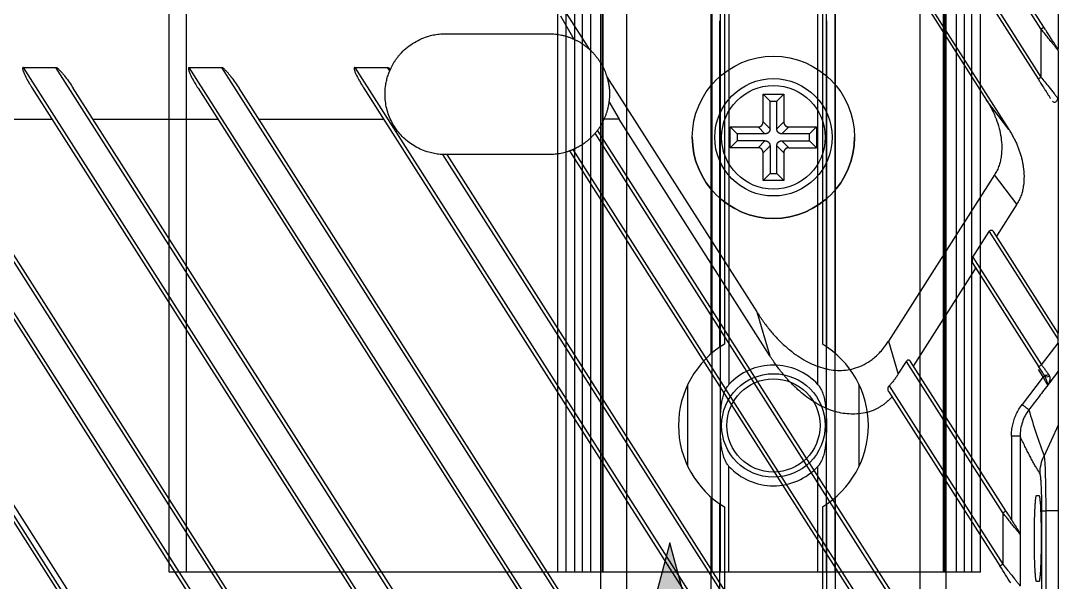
# Model space of a CAD drawing. Header units: millimetres. Extents: x 620 to 19791, y 2539 to 6969.
# Drawn here: x 17716.9 to 17777, y 4758.3 to 4790.8 of the extents above; entities that cross this region are included whole.
import ezdxf

# ---------------------------------------------------------------- set-up
doc = ezdxf.new("R2010")
doc.units = ezdxf.units.MM
doc.layers.add('02___PRT_ALL_AXES', color=7, linetype='Continuous')
doc.layers.add('1轮廓线', color=7, linetype='Continuous', lineweight=25)

# ---------------------------------------------------------------- blocks, each defined once
blk = doc.blocks.new('ryfhgjmb')
at = {"lineweight": 5, "true_color": 0xf26722}
h = blk.add_hatch(color=30, dxfattribs=at)
h.dxf.hatch_style = 1
h.paths.add_polyline_path([(6944.35, 3339.181), (6944.35, 3337.681), (6959.35, 3337.681), (6959.35, 3336.481), (6966.628, 3338.431), (6959.35, 3340.381), (6959.35, 3339.181)])
at = {"color": 30, "linetype": 'Continuous', "true_color": 0xf26722}
for p, q in [((6005.128, 3342.431), (7001.628, 3342.431)), ((6005.128, 3340.931), (7001.628, 3340.931)), ((6966.628, 3338.431), (6959.35, 3340.381)), ((6959.35, 3336.481), (6966.628, 3338.431)), ((6058.086, 3336.031), (6969.27, 3336.031)), ((6058.471, 3335.531), (6968.885, 3335.531)), ((7001.628, 3335.271), (6978.138, 3335.271)), ((6058.471, 3329.331), (6968.885, 3329.331)), ((7001.628, 3329.592), (6978.138, 3329.592)), ((6058.086, 3328.831), (6969.27, 3328.831)), ((6005.128, 3323.931), (7001.628, 3323.931)), ((6005.128, 3322.431), (7001.628, 3322.431))]:
    blk.add_line(p, q, dxfattribs=at)
at = {"layer": '02___PRT_ALL_AXES', "color": 30, "linetype": 'Continuous', "true_color": 0xf26722}
for p, q in [((6971.063, 3337.392), (6975.793, 3337.392)), ((6977.586, 3336.031), (6997.27, 3336.031)), ((6968.718, 3335.271), (6027.638, 3335.271)), ((6977.971, 3335.531), (6996.885, 3335.531)), ((6968.718, 3329.592), (6027.638, 3329.592)), ((6977.971, 3329.331), (6996.885, 3329.331)), ((6977.586, 3328.831), (6997.27, 3328.831)), ((6971.063, 3327.471), (6975.793, 3327.471))]:
    blk.add_line(p, q, dxfattribs=at)
blk.add_circle((6973.428, 3332.431), 3, dxfattribs=at)
for start, end in [(31.08062, 148.91938), (211.08062, 328.91938)]:
    blk.add_arc((6973.428, 3332.431), 5.5, start, end, dxfattribs=at)
blk = doc.blocks.new('ETDHFN')
at = {"layer": '1轮廓线', "linetype": 'Continuous', "lineweight": 25}
for p, q in [((8841.41, 4025.552), (8841.812, 4025.15)), ((8841.41, 4023.942), (8841.41, 4025.552)), ((8841.41, 4025.552), (8842.61, 4025.552)), ((8841.812, 4025.15), (8842.208, 4025.15)), ((8841.812, 4023.54), (8841.812, 4025.15)), ((8842.61, 4025.552), (8842.208, 4025.15)), ((8842.208, 4023.54), (8842.208, 4025.15)), ((8842.61, 4025.552), (8842.61, 4023.942)), ((8839.51, 4023.652), (8839.912, 4023.25)), ((8839.51, 4022.452), (8839.51, 4023.652)), ((8839.51, 4023.652), (8841.12, 4023.652)), ((8842.9, 4023.652), (8844.51, 4023.652)), ((8844.51, 4023.652), (8844.108, 4023.25)), ((8844.51, 4023.652), (8844.51, 4022.452)), ((8839.51, 4022.452), (8839.912, 4022.854)), ((8839.912, 4023.25), (8839.912, 4022.854)), ((8841.522, 4023.25), (8839.912, 4023.25)), ((8841.522, 4022.854), (8839.912, 4022.854)), ((8844.108, 4023.25), (8842.498, 4023.25)), ((8842.498, 4022.854), (8844.108, 4022.854)), ((8844.108, 4022.854), (8844.108, 4023.25)), ((8844.51, 4022.452), (8844.108, 4022.854)), ((8841.12, 4022.452), (8839.51, 4022.452)), ((8841.41, 4020.552), (8841.41, 4022.162)), ((8841.812, 4022.564), (8841.812, 4020.954)), ((8842.208, 4020.954), (8842.208, 4022.564)), ((8842.61, 4022.162), (8842.61, 4020.552)), ((8842.9, 4022.452), (8844.51, 4022.452)), ((8841.41, 4020.552), (8841.812, 4020.954)), ((8841.812, 4020.954), (8842.208, 4020.954)), ((8842.61, 4020.552), (8842.208, 4020.954)), ((8842.61, 4020.552), (8841.41, 4020.552))]:
    blk.add_line(p, q, dxfattribs=at)
at = {"layer": '1轮廓线', "linetype": 'Continuous', "lineweight": 13}
for p, q in [((8841.41, 4023.942), (8841.812, 4023.54)), ((8842.61, 4023.942), (8842.208, 4023.54)), ((8841.12, 4023.652), (8841.522, 4023.25)), ((8842.9, 4023.652), (8842.498, 4023.25)), ((8841.12, 4022.452), (8841.522, 4022.854)), ((8842.9, 4022.452), (8842.498, 4022.854)), ((8841.41, 4022.162), (8841.812, 4022.564)), ((8842.61, 4022.162), (8842.208, 4022.564))]:
    blk.add_line(p, q, dxfattribs=at)
at = {"layer": '1轮廓线', "linetype": 'Continuous', "lineweight": 25}
for radius in [4.7, 3]:
    blk.add_circle((8842.01, 4023.052), radius, dxfattribs=at)
blk.add_arc((8842.01, 4023.052), 4.7, 180, 0, dxfattribs=at)
for points in [[(8841.12, 4023.652), (8841.184, 4023.652), (8841.24, 4023.677), (8841.288, 4023.698), (8841.326, 4023.736), (8841.362, 4023.772), (8841.385, 4023.822), (8841.41, 4023.877), (8841.41, 4023.942)], [(8842.61, 4023.942), (8842.61, 4023.878), (8842.635, 4023.822), (8842.656, 4023.773), (8842.694, 4023.736), (8842.73, 4023.699), (8842.78, 4023.677), (8842.835, 4023.652), (8842.9, 4023.652)], [(8841.812, 4023.54), (8841.812, 4023.476), (8841.787, 4023.42), (8841.766, 4023.372), (8841.728, 4023.334), (8841.692, 4023.298), (8841.642, 4023.275), (8841.587, 4023.25), (8841.522, 4023.25)], [(8842.498, 4023.25), (8842.434, 4023.25), (8842.378, 4023.275), (8842.33, 4023.296), (8842.292, 4023.334), (8842.256, 4023.37), (8842.233, 4023.42), (8842.208, 4023.475), (8842.208, 4023.54)], [(8841.522, 4022.854), (8841.586, 4022.854), (8841.642, 4022.829), (8841.69, 4022.808), (8841.728, 4022.77), (8841.764, 4022.734), (8841.787, 4022.684), (8841.812, 4022.629), (8841.812, 4022.564)], [(8842.208, 4022.564), (8842.208, 4022.628), (8842.233, 4022.684), (8842.254, 4022.732), (8842.292, 4022.77), (8842.328, 4022.806), (8842.378, 4022.829), (8842.433, 4022.854), (8842.498, 4022.854)], [(8841.41, 4022.162), (8841.41, 4022.226), (8841.385, 4022.282), (8841.364, 4022.33), (8841.326, 4022.368), (8841.29, 4022.404), (8841.24, 4022.427), (8841.185, 4022.452), (8841.12, 4022.452)], [(8842.9, 4022.452), (8842.836, 4022.452), (8842.78, 4022.427), (8842.732, 4022.406), (8842.694, 4022.368), (8842.658, 4022.332), (8842.635, 4022.282), (8842.61, 4022.227), (8842.61, 4022.162)]]:
    blk.add_open_spline(points, degree=2, knots=[0, 0, 0, 0.25, 0.25, 0.5, 0.5, 0.75, 0.75, 1, 1, 1], dxfattribs=at)
blk = doc.blocks.new('ERTFHGJ')
at = {"color": 40, "linetype": 'Continuous', "true_color": 0xf8d731}
for p, q in [((8878.457, 3617.77), (8878.457, 3696.77)), ((8879.457, 3617.77), (8879.457, 3696.77)), ((8900.957, 3696.77), (8900.957, 3617.77)), ((8901.457, 3617.77), (8901.457, 3696.77)), ((8901.957, 3617.77), (8901.957, 3696.77)), ((8902.402, 3617.77), (8902.402, 3696.77)), ((8902.874, 3617.77), (8902.874, 3696.77)), ((8903.457, 3617.77), (8903.457, 3696.77)), ((8903.537, 3696.77), (8903.537, 3617.77)), ((8903.598, 3617.77), (8903.598, 3696.77)), ((8909.882, 3696.77), (8909.882, 3617.77)), ((8910.382, 3617.77), (8910.382, 3696.77)), ((8916.532, 3617.77), (8916.532, 3696.77)), ((8917.032, 3617.77), (8917.032, 3696.77)), ((8923.315, 3617.77), (8923.315, 3696.77)), ((8923.377, 3696.77), (8923.377, 3617.77)), ((8923.457, 3617.77), (8923.457, 3696.77)), ((8924.039, 3696.77), (8924.039, 3617.77)), ((8924.511, 3696.77), (8924.511, 3617.77)), ((8924.957, 3617.77), (8924.957, 3696.77)), ((8925.457, 3617.77), (8925.457, 3696.77)), ((8910.882, 3685.9), (8910.882, 3628.641)), ((8916.032, 3628.641), (8916.032, 3685.9)), ((8910.882, 3617.77), (8910.882, 3623.9)), ((8916.032, 3617.77), (8916.032, 3623.9)), ((8925.457, 3617.77), (8878.457, 3617.77))]:
    blk.add_line(p, q, dxfattribs=at)
blk.add_circle((8913.457, 3626.27), 2.7, dxfattribs=at)
for start, end in [(42.63239, 137.36761), (222.63239, 317.36761)]:
    blk.add_arc((8913.457, 3626.27), 3.5, start, end, dxfattribs=at)
for points, knots in [([(8910.387, 3626.27), (8910.387, 3626.375), (8910.388, 3626.583), (8910.395, 3626.895), (8910.413, 3627.203), (8910.446, 3627.508), (8910.5, 3627.808), (8910.568, 3628.054), (8910.639, 3628.245), (8910.704, 3628.385), (8910.783, 3628.519), (8910.846, 3628.602), (8910.882, 3628.641)], [0, 0, 0, 0, 0.127092, 0.253318, 0.378322, 0.502266, 0.625619, 0.749056, 0.811111, 0.873552, 0.936512, 1, 1, 1, 1]), ([(8916.032, 3628.641), (8916.067, 3628.602), (8916.131, 3628.519), (8916.209, 3628.385), (8916.274, 3628.245), (8916.346, 3628.054), (8916.413, 3627.808), (8916.467, 3627.508), (8916.5, 3627.203), (8916.518, 3626.895), (8916.526, 3626.583), (8916.527, 3626.375), (8916.527, 3626.27)], [0, 0, 0, 0, 0.063487, 0.126447, 0.188887, 0.250942, 0.37438, 0.497732, 0.621676, 0.746681, 0.872907, 1, 1, 1, 1]), ([(8910.882, 3623.9), (8910.846, 3623.938), (8910.783, 3624.021), (8910.704, 3624.156), (8910.639, 3624.296), (8910.567, 3624.487), (8910.5, 3624.733), (8910.446, 3625.033), (8910.413, 3625.338), (8910.395, 3625.646), (8910.388, 3625.957), (8910.387, 3626.166), (8910.387, 3626.27)], [0, 0, 0, 0, 0.063495, 0.126469, 0.188905, 0.250963, 0.374396, 0.497744, 0.621683, 0.746682, 0.87291, 1, 1, 1, 1]), ([(8916.527, 3626.27), (8916.527, 3626.166), (8916.526, 3625.957), (8916.518, 3625.646), (8916.5, 3625.338), (8916.467, 3625.033), (8916.413, 3624.733), (8916.346, 3624.487), (8916.274, 3624.296), (8916.209, 3624.156), (8916.131, 3624.021), (8916.067, 3623.938), (8916.032, 3623.9)], [0, 0, 0, 0, 0.127092, 0.253319, 0.378323, 0.502267, 0.62562, 0.749057, 0.811112, 0.873553, 0.936512, 1, 1, 1, 1])]:
    blk.add_open_spline(points, degree=3, knots=knots, dxfattribs=at)
blk = doc.blocks.new('rsfv')
for name, p in [('ERTFHGJ', (2337.17, 1141.444)), ('ETDHFN', (2408.617, 761.362))]:
    blk.add_blockref(name, p)
at = {"rotation": 90}
blk.add_blockref('ryfhgjmb', (14583.058, -2205.714), dxfattribs=at)
blk = doc.blocks.new('tgd')
at = {"color": 7, "linetype": 'Continuous', "lineweight": 25}
for p, q in [((18426.82, 5050.606), (18441.478, 5027.598)), ((18441.478, 5030.39), (18428.599, 5050.606)), ((18441.647, 5030.497), (18428.768, 5050.713)), ((18426.652, 5050.498), (18441.309, 5027.491)), ((18424.554, 5047.882), (18438.327, 5026.263)), ((18424.695, 5047.987), (18439.616, 5024.565)), ((18442.478, 5039.184), (18442.478, 5029.229)), ((18411.096, 5035.831), (18415.312, 5029.214)), ((18413.646, 5031.151), (18414.41, 5029.799)), ((18406.978, 5030.106), (18412.978, 5030.106)), ((18441.478, 5030.39), (18441.478, 5027.598)), ((18442.478, 5029.134), (18442.478, 5029.229)), ((18442.478, 5029.134), (18442.478, 5026.342)), ((18439.269, 4911.894), (18365.205, 5028.151)), ((18372.912, 5028.151), (18439.269, 4923.992)), ((18439.269, 4926.97), (18374.809, 5028.151)), ((18382.516, 5028.151), (18384.413, 5028.151)), ((18382.516, 5028.151), (18439.269, 4939.067)), ((18439.269, 4942.045), (18384.413, 5028.151)), ((18392.12, 5028.151), (18394.017, 5028.151)), ((18392.12, 5028.151), (18439.269, 4954.143)), ((18439.269, 4957.121), (18394.017, 5028.151)), ((18401.724, 5028.151), (18403.621, 5028.151)), ((18401.724, 5028.151), (18439.269, 4969.218)), ((18403.748, 5027.953), (18403.621, 5028.151)), ((18416.328, 5027.619), (18425.015, 5013.983)), ((18439.437, 4912.002), (18366.207, 5026.951)), ((18373.439, 5026.951), (18439.1, 4923.884)), ((18439.437, 4927.077), (18375.811, 5026.951)), ((18383.043, 5026.951), (18439.1, 4938.96)), ((18439.437, 4942.153), (18385.415, 5026.951)), ((18392.647, 5026.951), (18439.1, 4954.035)), ((18439.437, 4957.228), (18395.019, 5026.951)), ((18402.252, 5026.951), (18439.1, 4969.111)), ((18416.453, 5026.185), (18417.037, 5025.151)), ((18439.616, 5024.565), (18438.327, 5026.263)), ((18442.478, 5026.342), (18442.478, 5012.756)), ((18367.709, 5025.151), (18439.69, 4912.163)), ((18376.957, 5025.151), (18384.19, 5025.151)), ((18386.561, 5025.151), (18393.794, 5025.151)), ((18396.166, 5025.151), (18403.398, 5025.151)), ((18417.037, 5025.151), (18416.161, 5025.151)), ((18425.769, 5011.444), (18417.037, 5025.151)), ((18439.269, 4987.271), (18415.65, 5024.345)), ((18439.437, 4987.379), (18415.782, 5024.511)), ((18439.269, 4972.196), (18406.834, 5023.109)), ((18439.437, 4972.303), (18407.073, 5023.106)), ((18412.978, 5023.106), (18407.073, 5023.106)), ((18414.172, 5023.316), (18439.1, 4984.186)), ((18414.361, 5023.391), (18439.269, 4984.293)), ((18438.794, 5021.938), (18432.648, 5012.291)), ((18440.084, 5020.24), (18438.794, 5021.938)), ((18440.084, 5020.24), (18438.897, 5018.377)), ((18437.534, 5017.168), (18438.482, 5018.657)), ((18438.482, 5018.657), (18442.478, 5012.384)), ((18442.478, 5012.756), (18438.719, 5018.657)), ((18437.534, 5017.168), (18441.511, 5010.924)), ((18434.095, 5010.84), (18437.652, 5016.423)), ((18437.534, 5016.795), (18441.343, 5010.816)), ((18425.015, 5013.983), (18425.769, 5011.444)), ((18432.648, 5012.291), (18433.214, 5010.387)), ((18441.511, 5010.924), (18442.478, 5012.185)), ((18442.478, 5012.185), (18442.478, 5012.384)), ((18433.214, 5010.387), (18433.68, 5011.119)), ((18439.269, 5002.347), (18433.68, 5011.119)), ((18439.437, 5002.454), (18433.917, 5011.119)), ((18432.682, 5009.707), (18439.269, 4999.369)), ((18441.604, 5010.219), (18440.382, 5008.615)), ((18432.666, 5009.361), (18439.1, 4999.261)), ((18439.769, 5006.791), (18439.769, 5001.933)), ((18440.269, 5006.791), (18440.268, 5001.092)), ((18441.655, 5005.646), (18441.683, 5005.419)), ((18441.226, 5003.356), (18441.357, 5003.356)), ((18441.528, 4763.247), (18441.528, 5002.465)), ((18442.478, 5002.465), (18441.753, 5002.465)), ((18441.753, 5002.465), (18441.753, 4763.247)), ((18442.478, 5002.465), (18442.478, 4763.246)), ((18439.269, 5002.347), (18439.269, 4999.369)), ((18440.268, 5001.092), (18440.268, 4998.113)), ((18441.357, 4998.356), (18441.226, 4998.356))]:
    blk.add_line(p, q, dxfattribs=at)
at = {"color": 8, "linetype": 'Continuous', "lineweight": 25}
blk.add_line((18441.604, 5010.219), (18441.335, 5010.641), dxfattribs=at)
at = {"color": 7, "linetype": 'Continuous', "lineweight": 25, "flags": 128}
for points in [[(18441.343, 5010.816), (18441.346, 5010.818), (18441.355, 5010.825), (18441.371, 5010.834), (18441.392, 5010.848), (18441.418, 5010.864), (18441.447, 5010.883), (18441.478, 5010.903), (18441.511, 5010.924)], [(18442.478, 5007.417), (18442.066, 5006.531), (18441.655, 5005.646)]]:
    blk.add_lwpolyline(points, dxfattribs=at)
at = {"color": 7, "linetype": 'Continuous', "lineweight": 25}
blk.add_circle((18425.978, 5024.106), 3.4, dxfattribs=at)
for points, knots in [([(18403.787, 5028.044), (18403.812, 5028.098), (18403.862, 5028.205), (18403.947, 5028.361), (18404.037, 5028.51), (18404.133, 5028.653), (18404.236, 5028.79), (18404.41, 5028.998), (18404.68, 5029.263), (18405.069, 5029.551), (18405.491, 5029.789), (18405.897, 5029.949), (18406.275, 5030.044), (18406.622, 5030.096), (18406.858, 5030.103), (18406.978, 5030.106)], [0, 0, 0, 0, 0.044819, 0.088986, 0.132601, 0.175772, 0.218606, 0.261217, 0.37899, 0.500399, 0.621763, 0.739274, 0.824536, 0.911143, 1, 1, 1, 1]), ([(18412.978, 5030.106), (18413.04, 5030.105), (18413.164, 5030.103), (18413.348, 5030.088), (18413.531, 5030.064), (18413.711, 5030.031), (18413.889, 5029.988), (18414.065, 5029.935), (18414.24, 5029.873), (18414.353, 5029.824), (18414.41, 5029.799)], [0, 0, 0, 0, 0.126131, 0.251221, 0.375624, 0.499702, 0.623817, 0.748333, 0.87361, 1, 1, 1, 1]), ([(18441.478, 5030.39), (18441.518, 5030.415), (18441.564, 5030.445), (18441.63, 5030.487), (18441.647, 5030.497), (18441.647, 5030.497)], [0, 0, 0, 0, 0.5, 0.5, 1, 1, 1, 1]), ([(18442.478, 5029.134), (18442.478, 5029.135), (18442.477, 5029.136), (18442.47, 5029.145), (18442.458, 5029.159), (18442.442, 5029.179), (18442.409, 5029.221), (18442.344, 5029.302), (18442.234, 5029.44), (18442.091, 5029.62), (18441.924, 5029.83), (18441.717, 5030.091), (18441.567, 5030.279), (18441.478, 5030.39)], [0, 0, 0, 0, 0.032526, 0.065417, 0.0989, 0.133188, 0.168481, 0.267866, 0.380644, 0.50535, 0.652148, 0.794989, 1, 1, 1, 1]), ([(18442.456, 5029.226), (18442.453, 5029.231), (18442.447, 5029.242), (18442.423, 5029.278), (18442.378, 5029.35), (18442.302, 5029.468), (18442.207, 5029.618), (18442.096, 5029.792), (18441.964, 5029.999), (18441.839, 5030.195), (18441.73, 5030.366), (18441.672, 5030.457), (18441.647, 5030.497)], [0, 0, 0, 0, 0.047236, 0.101506, 0.199146, 0.303213, 0.408483, 0.538646, 0.668886, 0.82482, 0.922289, 1, 1, 1, 1]), ([(18414.41, 5029.799), (18414.461, 5029.776), (18414.558, 5029.731), (18414.702, 5029.655), (18414.847, 5029.569), (18414.997, 5029.469), (18415.154, 5029.351), (18415.26, 5029.259), (18415.312, 5029.214)], [0, 0, 0, 0, 0.182504, 0.34954, 0.501488, 0.674858, 0.840615, 1, 1, 1, 1]), ([(18415.312, 5029.214), (18415.359, 5029.17), (18415.453, 5029.084), (18415.584, 5028.944), (18415.708, 5028.799), (18415.824, 5028.646), (18415.955, 5028.452), (18416.093, 5028.212), (18416.228, 5027.922), (18416.295, 5027.72), (18416.328, 5027.619)], [0, 0, 0, 0, 0.1002664, 0.2001041, 0.2998137, 0.3996969, 0.5000539, 0.6668727, 0.8330553, 1, 1, 1, 1]), ([(18382.516, 5028.151), (18382.508, 5028.147), (18382.493, 5028.139), (18382.48, 5028.118), (18382.479, 5028.094), (18382.483, 5028.059), (18382.494, 5028.011), (18382.525, 5027.909), (18382.607, 5027.714), (18382.731, 5027.474), (18382.886, 5027.203), (18382.986, 5027.043), (18383.043, 5026.951)], [0, 0, 0, 0, 0.019676, 0.036058, 0.051366, 0.073864, 0.114112, 0.160554, 0.308553, 0.584137, 0.758673, 1, 1, 1, 1]), ([(18384.413, 5028.151), (18384.423, 5028.15), (18384.444, 5028.149), (18384.473, 5028.138), (18384.502, 5028.12), (18384.533, 5028.091), (18384.576, 5028.045), (18384.634, 5027.986), (18384.72, 5027.901), (18384.826, 5027.778), (18384.991, 5027.566), (18385.194, 5027.288), (18385.342, 5027.062), (18385.415, 5026.951)], [0, 0, 0, 0, 0.018945, 0.038329, 0.0591, 0.081785, 0.118769, 0.178836, 0.238803, 0.346775, 0.486398, 0.748249, 1, 1, 1, 1]), ([(18392.12, 5028.151), (18392.112, 5028.147), (18392.097, 5028.139), (18392.084, 5028.118), (18392.083, 5028.094), (18392.087, 5028.059), (18392.098, 5028.011), (18392.129, 5027.909), (18392.211, 5027.714), (18392.335, 5027.474), (18392.49, 5027.203), (18392.59, 5027.043), (18392.647, 5026.951)], [0, 0, 0, 0, 0.019676, 0.0360578, 0.0513658, 0.0738645, 0.1141116, 0.1605537, 0.3085527, 0.5841371, 0.758673, 1, 1, 1, 1]), ([(18394.017, 5028.151), (18394.027, 5028.15), (18394.048, 5028.149), (18394.077, 5028.138), (18394.106, 5028.12), (18394.137, 5028.091), (18394.18, 5028.045), (18394.239, 5027.986), (18394.324, 5027.901), (18394.43, 5027.778), (18394.595, 5027.566), (18394.798, 5027.288), (18394.946, 5027.062), (18395.019, 5026.951)], [0, 0, 0, 0, 0.018945, 0.038329, 0.0591, 0.081785, 0.118769, 0.178836, 0.238803, 0.346775, 0.486397, 0.748249, 1, 1, 1, 1]), ([(18401.724, 5028.151), (18401.716, 5028.147), (18401.702, 5028.139), (18401.688, 5028.118), (18401.687, 5028.094), (18401.691, 5028.059), (18401.702, 5028.011), (18401.733, 5027.909), (18401.815, 5027.714), (18401.94, 5027.474), (18402.094, 5027.203), (18402.194, 5027.043), (18402.252, 5026.951)], [0, 0, 0, 0, 0.019676, 0.036058, 0.051366, 0.073864, 0.114112, 0.160554, 0.308553, 0.584137, 0.758673, 1, 1, 1, 1]), ([(18406.834, 5023.109), (18406.778, 5023.112), (18406.668, 5023.118), (18406.503, 5023.137), (18406.339, 5023.163), (18406.177, 5023.197), (18405.932, 5023.261), (18405.61, 5023.374), (18405.227, 5023.565), (18404.87, 5023.801), (18404.442, 5024.165), (18403.998, 5024.707), (18403.694, 5025.339), (18403.545, 5025.881), (18403.482, 5026.304), (18403.471, 5026.732), (18403.508, 5027.108), (18403.572, 5027.428), (18403.647, 5027.695), (18403.714, 5027.867), (18403.748, 5027.953)], [0, 0, 0, 0, 0.024697, 0.049317, 0.073915, 0.098547, 0.123269, 0.186668, 0.250144, 0.313543, 0.377019, 0.50001, 0.623, 0.6864, 0.749876, 0.813275, 0.876751, 0.91786, 0.958857, 1, 1, 1, 1]), ([(18403.621, 5028.151), (18403.631, 5028.15), (18403.652, 5028.148), (18403.683, 5028.135), (18403.716, 5028.113), (18403.75, 5028.08), (18403.775, 5028.056), (18403.787, 5028.044)], [0, 0, 0, 0, 0.14776, 0.306863, 0.485552, 0.7407, 1, 1, 1, 1]), ([(18403.748, 5027.953), (18403.755, 5027.97), (18403.768, 5028.001), (18403.781, 5028.031), (18403.787, 5028.044)], [0, 0, 0, 0, 0.549486, 1, 1, 1, 1]), ([(18416.328, 5027.619), (18416.34, 5027.579), (18416.363, 5027.498), (18416.393, 5027.381), (18416.419, 5027.265), (18416.44, 5027.151), (18416.457, 5027.038), (18416.47, 5026.927), (18416.48, 5026.798), (18416.485, 5026.65), (18416.481, 5026.493), (18416.47, 5026.337), (18416.459, 5026.238), (18416.453, 5026.185)], [0, 0, 0, 0, 0.066871, 0.134848, 0.204113, 0.274835, 0.347175, 0.421284, 0.497299, 0.617084, 0.746878, 0.865097, 1, 1, 1, 1]), ([(18441.309, 5027.491), (18441.309, 5027.491), (18441.319, 5027.497), (18441.378, 5027.534), (18441.429, 5027.567), (18441.478, 5027.598)], [0, 0, 0, 0, 0.5, 0.5, 1, 1, 1, 1]), ([(18441.309, 5027.491), (18441.333, 5027.453), (18441.388, 5027.367), (18441.492, 5027.204), (18441.613, 5027.015), (18441.74, 5026.814), (18441.853, 5026.637), (18441.937, 5026.506), (18441.996, 5026.413), (18442.022, 5026.372), (18442.035, 5026.352)], [0, 0, 0, 0, 0.091787, 0.208102, 0.396558, 0.555515, 0.713252, 0.854264, 0.929527, 1, 1, 1, 1]), ([(18416.453, 5026.185), (18416.445, 5026.126), (18416.428, 5026.007), (18416.393, 5025.83), (18416.349, 5025.656), (18416.295, 5025.485), (18416.234, 5025.316), (18416.185, 5025.206), (18416.161, 5025.151)], [0, 0, 0, 0, 0.167539, 0.334153, 0.500272, 0.66633, 0.832762, 1, 1, 1, 1]), ([(18438.327, 5026.263), (18438.369, 5026.195), (18438.451, 5026.064), (18438.56, 5025.867), (18438.657, 5025.681), (18438.74, 5025.504), (18438.812, 5025.339), (18438.928, 5025.05), (18439.061, 5024.642), (18439.175, 5024.091), (18439.219, 5023.553), (18439.193, 5023.095), (18439.13, 5022.742), (18439.053, 5022.467), (18438.946, 5022.197), (18438.845, 5022.024), (18438.794, 5021.938)], [0, 0, 0, 0, 0.05246, 0.101648, 0.147567, 0.190217, 0.229601, 0.26572, 0.394202, 0.510456, 0.634296, 0.747465, 0.810328, 0.868749, 0.934561, 1, 1, 1, 1]), ([(18442.141, 5026.196), (18442.155, 5026.185), (18442.185, 5026.161), (18442.241, 5026.145), (18442.302, 5026.148), (18442.361, 5026.175), (18442.407, 5026.222), (18442.436, 5026.28), (18442.448, 5026.34), (18442.445, 5026.379), (18442.444, 5026.398)], [0, 0, 0, 0, 0.113515, 0.239863, 0.375639, 0.515142, 0.651716, 0.779774, 0.896149, 1, 1, 1, 1]), ([(18442.442, 5026.388), (18442.45, 5026.377), (18442.473, 5026.348), (18442.476, 5026.345), (18442.478, 5026.342)], [0, 0, 0, 0, 0.356731, 1, 1, 1, 1]), ([(18416.161, 5025.151), (18416.135, 5025.095), (18416.081, 5024.982), (18415.99, 5024.82), (18415.891, 5024.662), (18415.818, 5024.561), (18415.782, 5024.511)], [0, 0, 0, 0, 0.250356, 0.5, 0.749644, 1, 1, 1, 1]), ([(18415.65, 5024.345), (18415.614, 5024.304), (18415.544, 5024.223), (18415.431, 5024.107), (18415.313, 5023.996), (18415.19, 5023.891), (18415.033, 5023.77), (18414.84, 5023.638), (18414.606, 5023.503), (18414.443, 5023.428), (18414.361, 5023.391)], [0, 0, 0, 0, 0.100168, 0.200042, 0.299835, 0.399762, 0.500038, 0.666783, 0.833105, 1, 1, 1, 1]), ([(18415.782, 5024.511), (18415.781, 5024.51), (18415.78, 5024.509), (18415.773, 5024.499), (18415.762, 5024.484), (18415.743, 5024.46), (18415.709, 5024.415), (18415.674, 5024.373), (18415.65, 5024.345)], [0, 0, 0, 0, 0.113414, 0.23247, 0.357664, 0.489422, 0.662046, 1, 1, 1, 1]), ([(18439.616, 5024.565), (18439.66, 5024.494), (18439.747, 5024.354), (18439.867, 5024.14), (18439.977, 5023.925), (18440.076, 5023.71), (18440.165, 5023.494), (18440.244, 5023.277), (18440.312, 5023.059), (18440.369, 5022.841), (18440.416, 5022.622), (18440.471, 5022.293), (18440.507, 5021.858), (18440.482, 5021.401), (18440.42, 5021.044), (18440.344, 5020.77), (18440.237, 5020.499), (18440.135, 5020.327), (18440.084, 5020.24)], [0, 0, 0, 0, 0.054633, 0.108241, 0.160902, 0.212702, 0.263726, 0.314067, 0.36382, 0.413084, 0.461961, 0.510555, 0.631824, 0.747465, 0.809763, 0.868751, 0.93418, 1, 1, 1, 1]), ([(18406.978, 5023.106), (18406.966, 5023.106), (18406.938, 5023.106), (18406.889, 5023.107), (18406.853, 5023.108), (18406.834, 5023.109)], [0, 0, 0, 0, 0.281225, 0.614357, 1, 1, 1, 1]), ([(18407.073, 5023.106), (18407.072, 5023.106), (18407.071, 5023.106), (18407.062, 5023.105), (18407.045, 5023.105), (18407.019, 5023.106), (18406.992, 5023.106), (18406.978, 5023.106)], [0, 0, 0, 0, 0.168552, 0.333737, 0.497077, 0.727696, 1, 1, 1, 1]), ([(18414.172, 5023.316), (18414.116, 5023.296), (18414.006, 5023.258), (18413.839, 5023.212), (18413.669, 5023.173), (18413.499, 5023.143), (18413.326, 5023.121), (18413.153, 5023.108), (18413.036, 5023.107), (18412.978, 5023.106)], [0, 0, 0, 0, 0.143748, 0.286606, 0.428928, 0.571072, 0.713394, 0.856252, 1, 1, 1, 1]), ([(18414.361, 5023.391), (18414.349, 5023.385), (18414.324, 5023.375), (18414.289, 5023.36), (18414.256, 5023.347), (18414.218, 5023.333), (18414.18, 5023.319), (18414.175, 5023.317), (18414.172, 5023.316)], [0, 0, 0, 0, 0.1260253, 0.2520787, 0.3781604, 0.5042708, 0.746701, 1, 1, 1, 1]), ([(18438.482, 5018.657), (18438.492, 5018.671), (18438.511, 5018.698), (18438.556, 5018.734), (18438.614, 5018.737), (18438.675, 5018.714), (18438.704, 5018.676), (18438.719, 5018.657)], [0, 0, 0, 0, 0.144019, 0.26542, 0.472621, 0.72275, 1, 1, 1, 1]), ([(18437.534, 5017.168), (18437.528, 5017.157), (18437.515, 5017.136), (18437.501, 5017.098), (18437.49, 5017.056), (18437.485, 5017.012), (18437.484, 5016.966), (18437.488, 5016.919), (18437.498, 5016.87), (18437.511, 5016.841), (18437.517, 5016.826)], [0, 0, 0, 0, 0.088553, 0.188987, 0.302339, 0.429328, 0.548275, 0.694031, 0.846717, 1, 1, 1, 1]), ([(18437.652, 5016.423), (18437.657, 5016.432), (18437.667, 5016.45), (18437.674, 5016.48), (18437.678, 5016.519), (18437.674, 5016.566), (18437.659, 5016.595), (18437.652, 5016.609)], [0, 0, 0, 0, 0.131113, 0.272627, 0.432307, 0.714822, 1, 1, 1, 1]), ([(18425.015, 5013.983), (18425.076, 5013.889), (18425.196, 5013.703), (18425.384, 5013.435), (18425.575, 5013.178), (18425.769, 5012.933), (18426.047, 5012.606), (18426.423, 5012.212), (18427.04, 5011.665), (18427.823, 5011.123), (18428.803, 5010.705), (18429.793, 5010.545), (18430.619, 5010.671), (18431.243, 5010.931), (18431.639, 5011.183), (18431.945, 5011.435), (18432.188, 5011.675), (18432.427, 5011.959), (18432.573, 5012.178), (18432.648, 5012.291)], [0, 0, 0, 0, 0.035181, 0.06949, 0.102958, 0.135615, 0.167497, 0.237811, 0.306398, 0.426306, 0.535135, 0.638829, 0.737184, 0.792914, 0.85017, 0.883735, 0.9175, 0.957411, 1, 1, 1, 1]), ([(18442.478, 5012.384), (18442.478, 5012.409), (18442.478, 5012.454), (18442.479, 5012.517), (18442.479, 5012.57), (18442.478, 5012.613), (18442.478, 5012.66), (18442.478, 5012.707), (18442.478, 5012.748), (18442.478, 5012.754), (18442.478, 5012.756)], [0, 0, 0, 0, 0.159179, 0.298356, 0.417587, 0.516965, 0.596653, 0.757595, 0.888693, 1, 1, 1, 1]), ([(18442.478, 5012.185), (18442.478, 5012.139), (18442.478, 5012.047), (18442.478, 5011.909), (18442.478, 5011.772), (18442.478, 5011.636), (18442.478, 5011.458), (18442.478, 5011.244), (18442.478, 5011.018), (18442.478, 5010.831), (18442.478, 5010.703), (18442.478, 5010.621), (18442.478, 5010.572), (18442.478, 5010.555), (18442.478, 5010.547)], [0, 0, 0, 0, 0.06929, 0.138364, 0.207455, 0.276794, 0.346612, 0.485822, 0.617831, 0.730296, 0.832, 0.891663, 0.947156, 1, 1, 1, 1]), ([(18432.858, 5009.059), (18432.805, 5009.006), (18432.701, 5008.902), (18432.539, 5008.759), (18432.374, 5008.63), (18432.208, 5008.515), (18432.039, 5008.414), (18431.783, 5008.282), (18431.413, 5008.15), (18430.793, 5008.045), (18430.005, 5008.072), (18429.094, 5008.337), (18428.209, 5008.812), (18427.508, 5009.365), (18426.955, 5009.903), (18426.537, 5010.374), (18426.137, 5010.888), (18425.893, 5011.256), (18425.769, 5011.444)], [0, 0, 0, 0, 0.025847, 0.050766, 0.074832, 0.098127, 0.120742, 0.142777, 0.197811, 0.255494, 0.359352, 0.467585, 0.58048, 0.704746, 0.77494, 0.847317, 0.92223, 1, 1, 1, 1]), ([(18433.917, 5011.119), (18433.909, 5011.13), (18433.894, 5011.151), (18433.866, 5011.175), (18433.837, 5011.19), (18433.798, 5011.199), (18433.752, 5011.195), (18433.709, 5011.16), (18433.69, 5011.134), (18433.68, 5011.119)], [0, 0, 0, 0, 0.153766, 0.29277, 0.417794, 0.529915, 0.736017, 0.854886, 1, 1, 1, 1]), ([(18441.511, 5010.924), (18441.525, 5010.905), (18441.557, 5010.861), (18441.612, 5010.786), (18441.695, 5010.67), (18441.8, 5010.525), (18441.872, 5010.426), (18441.908, 5010.377)], [0, 0, 0, 0, 0.093419, 0.22066, 0.382004, 0.692065, 1, 1, 1, 1]), ([(18433.214, 5010.387), (18433.173, 5010.325), (18433.092, 5010.202), (18432.962, 5010.027), (18432.827, 5009.861), (18432.73, 5009.758), (18432.682, 5009.707)], [0, 0, 0, 0, 0.2574602, 0.5095372, 0.7568366, 1, 1, 1, 1]), ([(18441.645, 5010.341), (18441.647, 5010.338), (18441.65, 5010.333), (18441.655, 5010.327), (18441.657, 5010.323), (18441.658, 5010.321), (18441.661, 5010.316), (18441.668, 5010.304), (18441.677, 5010.289), (18441.683, 5010.277), (18441.686, 5010.271)], [0, 0, 0, 0, 0.127988, 0.209277, 0.250468, 0.30677, 0.399599, 0.516952, 0.773207, 1, 1, 1, 1]), ([(18441.689, 5010.306), (18441.679, 5010.311), (18441.663, 5010.319), (18441.652, 5010.333), (18441.648, 5010.339)], [0, 0, 0, 0, 0.552711, 1, 1, 1, 1]), ([(18441.686, 5010.271), (18441.711, 5010.247), (18441.758, 5010.228), (18441.871, 5010.232), (18441.931, 5010.255), (18441.97, 5010.284)], [0, 0, 0, 0, 0.5, 0.5, 1, 1, 1, 1]), ([(18441.686, 5010.271), (18441.7, 5010.244), (18441.727, 5010.191), (18441.76, 5010.115), (18441.793, 5010.033), (18441.824, 5009.948), (18441.851, 5009.863), (18441.865, 5009.801), (18441.867, 5009.774), (18441.867, 5009.764)], [0, 0, 0, 0, 0.130852, 0.255748, 0.370585, 0.539226, 0.712336, 0.887675, 1, 1, 1, 1]), ([(18441.957, 5010.293), (18441.964, 5010.277), (18441.977, 5010.245), (18441.989, 5010.193), (18441.995, 5010.138), (18441.993, 5010.079), (18441.985, 5010.022), (18441.97, 5009.96), (18441.947, 5009.892), (18441.921, 5009.833), (18441.901, 5009.799), (18441.895, 5009.788)], [0, 0, 0, 0, 0.095908, 0.196069, 0.300971, 0.411051, 0.526711, 0.631743, 0.767212, 0.929625, 1, 1, 1, 1]), ([(18441.908, 5010.377), (18441.918, 5010.363), (18441.937, 5010.336), (18441.951, 5010.307), (18441.957, 5010.293)], [0, 0, 0, 0, 0.510016, 1, 1, 1, 1]), ([(18442.478, 5010.547), (18442.478, 5010.289), (18442.478, 5009.771), (18442.478, 5008.917), (18442.478, 5008.13), (18442.478, 5007.607), (18442.478, 5007.417)], [0, 0, 0, 0, 0.2479135, 0.4978484, 0.8177331, 1, 1, 1, 1]), ([(18432.666, 5009.361), (18432.658, 5009.374), (18432.643, 5009.401), (18432.627, 5009.445), (18432.618, 5009.491), (18432.616, 5009.538), (18432.621, 5009.584), (18432.633, 5009.629), (18432.653, 5009.671), (18432.673, 5009.695), (18432.682, 5009.707)], [0, 0, 0, 0, 0.141878, 0.278236, 0.411247, 0.543247, 0.666398, 0.781146, 0.895271, 1, 1, 1, 1]), ([(18441.867, 5009.743), (18441.77, 5009.615), (18441.579, 5009.364), (18441.3, 5008.997), (18441.034, 5008.649), (18440.862, 5008.423), (18440.778, 5008.314)], [0, 0, 0, 0, 0.269609, 0.526012, 0.769411, 1, 1, 1, 1]), ([(18441.864, 5009.766), (18441.859, 5009.772), (18441.85, 5009.782), (18441.831, 5009.808), (18441.809, 5009.841), (18441.785, 5009.882), (18441.758, 5009.932), (18441.723, 5009.999), (18441.673, 5010.095), (18441.629, 5010.174), (18441.604, 5010.219)], [0, 0, 0, 0, 0.091917, 0.186201, 0.283243, 0.383217, 0.486153, 0.603422, 0.775276, 1, 1, 1, 1]), ([(18439.769, 5006.791), (18439.77, 5006.846), (18439.772, 5006.955), (18439.785, 5007.117), (18439.807, 5007.279), (18439.838, 5007.438), (18439.877, 5007.597), (18439.941, 5007.806), (18440.042, 5008.059), (18440.193, 5008.349), (18440.319, 5008.526), (18440.382, 5008.615)], [0, 0, 0, 0, 0.083801, 0.167094, 0.250122, 0.33313, 0.416365, 0.50007, 0.667476, 0.833457, 1, 1, 1, 1]), ([(18440.778, 5008.314), (18440.773, 5008.317), (18440.76, 5008.327), (18440.717, 5008.36), (18440.686, 5008.383), (18440.611, 5008.44), (18440.567, 5008.474), (18440.474, 5008.544), (18440.427, 5008.581), (18440.382, 5008.615)], [0, 0, 0, 0, 0.25, 0.25, 0.5, 0.5, 0.75, 0.75, 1, 1, 1, 1]), ([(18440.778, 5008.314), (18440.613, 5008.097), (18440.485, 5007.853), (18440.312, 5007.336), (18440.268, 5007.063), (18440.269, 5006.791)], [0, 0, 0, 0, 0.5, 0.5, 1, 1, 1, 1]), ([(18440.778, 5008.314), (18440.908, 5007.863), (18441.051, 5007.397), (18441.348, 5006.489), (18441.502, 5006.048), (18441.655, 5005.646)], [0, 0, 0, 0, 0.5, 0.5, 1, 1, 1, 1]), ([(18442.478, 5007.417), (18442.478, 5007.405), (18442.478, 5007.383), (18442.478, 5007.337), (18442.478, 5007.282), (18442.478, 5007.217), (18442.478, 5007.142), (18442.478, 5007.057), (18442.478, 5006.962), (18442.478, 5006.756), (18442.478, 5006.384), (18442.478, 5005.762), (18442.478, 5005.037), (18442.478, 5004.361), (18442.478, 5003.794), (18442.478, 5003.357), (18442.478, 5002.914), (18442.478, 5002.615), (18442.478, 5002.465)], [0, 0, 0, 0, 0.0313335, 0.0625333, 0.0936643, 0.1247919, 0.1559818, 0.1872988, 0.2188073, 0.2505704, 0.3758204, 0.5000704, 0.624356, 0.7495908, 0.8123801, 0.8747031, 0.9370724, 1, 1, 1, 1]), ([(18440.269, 5006.791), (18440.266, 5006.791), (18440.252, 5006.791), (18440.2, 5006.791), (18440.162, 5006.791), (18440.065, 5006.791), (18440.008, 5006.791), (18439.888, 5006.791), (18439.827, 5006.791), (18439.769, 5006.791)], [0, 0, 0, 0, 0.25, 0.25, 0.5, 0.5, 0.75, 0.75, 1, 1, 1, 1]), ([(18441.423, 5004.607), (18441.385, 5004.666), (18441.308, 5004.787), (18441.191, 5004.983), (18441.07, 5005.194), (18440.945, 5005.421), (18440.817, 5005.664), (18440.685, 5005.922), (18440.55, 5006.197), (18440.41, 5006.486), (18440.316, 5006.688), (18440.269, 5006.791)], [0, 0, 0, 0, 0.098211, 0.199644, 0.304299, 0.412179, 0.523286, 0.63762, 0.755183, 0.875976, 1, 1, 1, 1]), ([(18441.528, 5002.465), (18441.528, 5002.51), (18441.528, 5002.601), (18441.527, 5002.735), (18441.526, 5002.869), (18441.525, 5003), (18441.523, 5003.13), (18441.519, 5003.342), (18441.511, 5003.625), (18441.498, 5003.944), (18441.482, 5004.212), (18441.466, 5004.394), (18441.451, 5004.51), (18441.437, 5004.579), (18441.428, 5004.597), (18441.423, 5004.607)], [0, 0, 0, 0, 0.042203, 0.084071, 0.125773, 0.167478, 0.209358, 0.251581, 0.376769, 0.502269, 0.626905, 0.751841, 0.834751, 0.917046, 1, 1, 1, 1]), ([(18441.226, 4998.356), (18441.223, 4998.357), (18441.218, 4998.359), (18441.209, 4998.375), (18441.201, 4998.402), (18441.192, 4998.439), (18441.184, 4998.487), (18441.171, 4998.584), (18441.153, 4998.764), (18441.133, 4999.075), (18441.117, 4999.452), (18441.105, 4999.885), (18441.097, 5000.355), (18441.095, 5000.845), (18441.097, 5001.336), (18441.104, 5001.808), (18441.116, 5002.244), (18441.133, 5002.626), (18441.153, 5002.941), (18441.172, 5003.137), (18441.188, 5003.251), (18441.2, 5003.311), (18441.213, 5003.349), (18441.222, 5003.353), (18441.226, 5003.356)], [0, 0, 0, 0, 0.021266, 0.042279, 0.063129, 0.083909, 0.104712, 0.125632, 0.188258, 0.250226, 0.311751, 0.373866, 0.436434, 0.498716, 0.56093, 0.623487, 0.685841, 0.747786, 0.810291, 0.873704, 0.905168, 0.936491, 0.967996, 1, 1, 1, 1]), ([(18441.357, 5003.356), (18441.36, 5003.355), (18441.366, 5003.353), (18441.375, 5003.336), (18441.383, 5003.31), (18441.391, 5003.272), (18441.4, 5003.224), (18441.413, 5003.127), (18441.431, 5002.947), (18441.451, 5002.636), (18441.467, 5002.259), (18441.479, 5001.826), (18441.487, 5001.356), (18441.489, 5000.866), (18441.487, 5000.375), (18441.479, 4999.904), (18441.467, 4999.467), (18441.451, 4999.086), (18441.431, 4998.77), (18441.412, 4998.574), (18441.396, 4998.46), (18441.383, 4998.4), (18441.37, 4998.363), (18441.362, 4998.358), (18441.357, 4998.356)], [0, 0, 0, 0, 0.021266, 0.04228, 0.063133, 0.083918, 0.104727, 0.125654, 0.188289, 0.250252, 0.311778, 0.373897, 0.436467, 0.49875, 0.560967, 0.623526, 0.685879, 0.747829, 0.81035, 0.87375, 0.905196, 0.936506, 0.968002, 1, 1, 1, 1]), ([(18439.269, 5002.347), (18439.308, 5002.372), (18439.355, 5002.402), (18439.421, 5002.444), (18439.437, 5002.454), (18439.437, 5002.454)], [0, 0, 0, 0, 0.5, 0.5, 1, 1, 1, 1]), ([(18439.437, 5002.454), (18439.578, 5002.234), (18439.719, 5002.012), (18439.918, 5001.7), (18439.982, 5001.599), (18440.1, 5001.415), (18440.153, 5001.33), (18440.191, 5001.272)], [0, 0, 0, 0, 0.5, 0.5, 0.75, 0.75, 1, 1, 1, 1]), ([(18440.268, 5001.092), (18440.267, 5001.093), (18440.264, 5001.095), (18440.255, 5001.106), (18440.24, 5001.126), (18440.212, 5001.164), (18440.154, 5001.239), (18440.06, 5001.354), (18439.926, 5001.522), (18439.77, 5001.716), (18439.602, 5001.925), (18439.431, 5002.139), (18439.324, 5002.276), (18439.269, 5002.347)], [0, 0, 0, 0, 0.032239, 0.064947, 0.098427, 0.153969, 0.217778, 0.343204, 0.459168, 0.592551, 0.743882, 0.867931, 1, 1, 1, 1]), ([(18440.191, 5001.272), (18440.202, 5001.254), (18440.223, 5001.219), (18440.244, 5001.18), (18440.256, 5001.151), (18440.262, 5001.128), (18440.266, 5001.107), (18440.267, 5001.097), (18440.268, 5001.092)], [0, 0, 0, 0, 0.271981, 0.54099, 0.674929, 0.787934, 0.917472, 1, 1, 1, 1]), ([(18439.1, 4999.261), (18439.1, 4999.261), (18439.11, 4999.268), (18439.169, 4999.305), (18439.219, 4999.338), (18439.269, 4999.369)], [0, 0, 0, 0, 0.5, 0.5, 1, 1, 1, 1]), ([(18439.724, 4998.281), (18439.635, 4998.421), (18439.531, 4998.584), (18439.319, 4998.917), (18439.209, 4999.089), (18439.1, 4999.261)], [0, 0, 0, 0, 0.5, 0.5, 1, 1, 1, 1]), ([(18439.269, 4999.369), (18439.295, 4999.335), (18439.348, 4999.267), (18439.426, 4999.169), (18439.502, 4999.074), (18439.621, 4998.925), (18439.772, 4998.737), (18439.916, 4998.558), (18440.008, 4998.443), (18440.066, 4998.365), (18440.12, 4998.296), (18440.178, 4998.228), (18440.225, 4998.168), (18440.252, 4998.127), (18440.265, 4998.108), (18440.267, 4998.112), (18440.268, 4998.113)], [0, 0, 0, 0, 0.063732, 0.125593, 0.185588, 0.243722, 0.410367, 0.550817, 0.614312, 0.665681, 0.72574, 0.78763, 0.868193, 0.934331, 0.969979, 1, 1, 1, 1])]:
    blk.add_open_spline(points, degree=3, knots=knots, dxfattribs=at)
at = {"color": 8, "linetype": 'Continuous', "lineweight": 25}
for points, knots in [([(18441.478, 5027.598), (18441.629, 5027.409), (18441.896, 5027.073), (18442.19, 5026.704), (18442.345, 5026.509), (18442.415, 5026.422), (18442.436, 5026.395), (18442.442, 5026.388)], [0, 0, 0, 0, 0.400794, 0.711884, 0.840382, 0.953761, 1, 1, 1, 1]), ([(18441.919, 5010.368), (18441.89, 5010.343), (18441.849, 5010.319), (18441.763, 5010.293), (18441.719, 5010.294), (18441.689, 5010.306)], [0, 0, 0, 0, 0.5, 0.5, 1, 1, 1, 1]), ([(18441.683, 5005.419), (18441.684, 5005.407), (18441.698, 5005.303), (18441.721, 5004.762), (18441.742, 5003.951), (18441.751, 5003.135), (18441.752, 5002.691), (18441.753, 5002.465)], [0, 0, 0, 0, 0.037063, 0.329267, 0.649662, 0.821316, 1, 1, 1, 1])]:
    blk.add_open_spline(points, degree=3, knots=knots, dxfattribs=at)
at = {"color": 7, "linetype": 'Continuous', "lineweight": 25}
for points in [[(18437.517, 5016.826), (18437.522, 5016.816), (18437.527, 5016.805), (18437.534, 5016.795)], [(18441.645, 5010.341), (18441.561, 5010.473), (18441.452, 5010.645), (18441.343, 5010.816)], [(18441.686, 5010.271), (18441.677, 5010.265), (18441.642, 5010.243), (18441.604, 5010.219)], [(18442.478, 5010.547), (18442.284, 5010.294), (18442.09, 5010.041), (18441.896, 5009.788)], [(18441.867, 5009.744), (18441.867, 5009.75), (18441.867, 5009.758), (18441.864, 5009.766)], [(18441.896, 5009.788), (18441.888, 5009.779), (18441.878, 5009.77), (18441.867, 5009.764)], [(18441.896, 5009.788), (18441.886, 5009.773), (18441.877, 5009.758), (18441.867, 5009.743)], [(18441.423, 5004.607), (18441.424, 5004.961), (18441.505, 5005.324), (18441.655, 5005.646)], [(18441.528, 5002.465), (18441.545, 5002.465), (18441.621, 5002.465), (18441.753, 5002.465)]]:
    blk.add_open_spline(points, degree=3, dxfattribs=at)
blk = doc.blocks.new('*U206')
blk.add_blockref('tgd', (-18292.478, -4886.103))
blk = doc.blocks.new('*U207')
at = {"color": 0, "linetype": 'ByBlock', "lineweight": -2, "transparency": 16777216}
blk.add_blockref('*U206', (0, 675), dxfattribs=at)

msp = doc.modelspace()

# ---------------------------------------------------------------- block references
for name, p in [('*U207', (17626.96016, 3971.06063)), ('rsfv', (6509.83352, -0.35097))]:
    msp.add_blockref(name, p)

doc.saveas('drawing.dxf')
